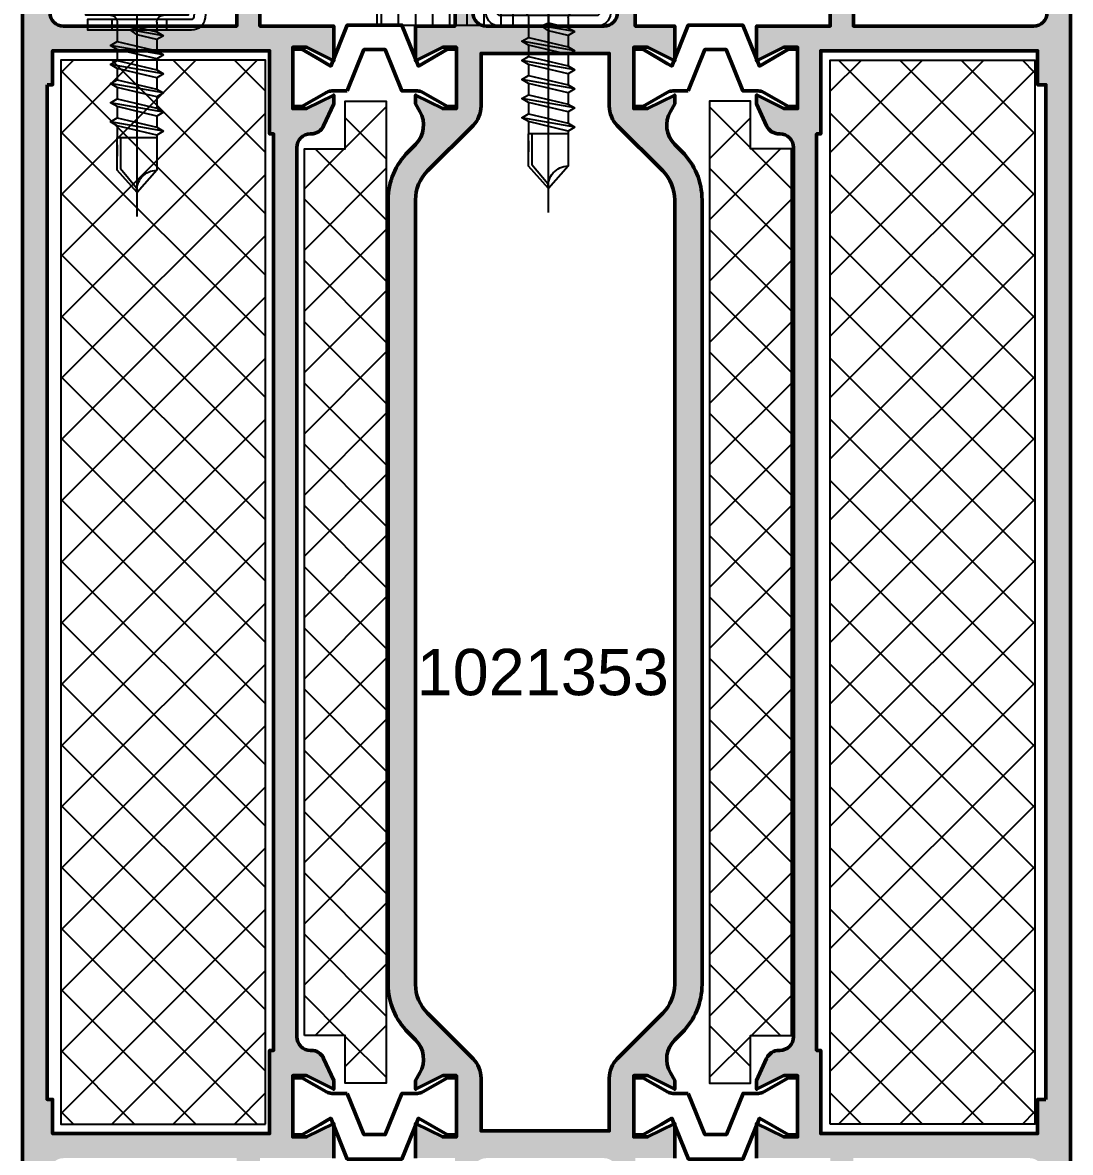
# Model space of a CAD drawing. Header units: millimetres. Extents: x -1821 to 14707, y -2864 to 1473.
# Drawn here: x 13251.1 to 13327.9, y -1190.9 to -1108.1 of the extents above; entities that cross this region are included whole.
import ezdxf
from ezdxf.enums import TextEntityAlignment as Align

# ---------------------------------------------------------------- set-up
doc = ezdxf.new("R2010")
doc.units = ezdxf.units.MM
doc.linetypes.add('CENTER', pattern=[50.800000000000004, 31.75, -6.35, 6.35, -6.35])
doc.linetypes.add('VERDECKT', pattern=[9.524999999999999, 6.35, -3.175])
for name, color, linetype, lineweight in [('AM_S', 80, 'Continuous', 50), ('AM_SP', 3, 'Continuous', 50), ('Docu-AM_8', 1, 'Continuous', 25)]:
    doc.layers.add(name, color=color, linetype=linetype, lineweight=lineweight)
for name, color, linetype in [('CENT_18', 3, 'CENTER'), ('CENTER25', 2, 'CENTER'), ('CONST35', 7, 'Continuous'), ('HIDE_18', 3, 'VERDECKT'), ('PNR', 2, 'Continuous')]:
    doc.layers.add(name, color=color, linetype=linetype)
doc.styles.add('SWISSL', font='swissl.ttf')

# ---------------------------------------------------------------- blocks, each defined once
blk = doc.blocks.new('WS4070448')
for p, q in [((6.61725692111645, -8.639359081321516), (6.61725692111645, -11.00311480052579)), ((6.61725692111645, -8.639359081321516), (9.517256921116541, -8.639359081321516)), ((9.517256921116541, -11.00311480052579), (9.517256921116541, -8.639359081321516)), ((6.61725692111645, -11.00311480052579), (8.067256921116496, -12.63935908132152)), ((8.067256921116496, -12.63935908132152), (9.517256921116541, -11.00311480052579))]:
    blk.add_line(p, q)
blk.add_lwpolyline([(11.39017358778314, 2.114399939326205, 0.3148562194916155), (4.744340254449881, 2.114399939326205, 0.244911807885714), (4.31725692111651, 1.294786315076664), (4.31725692111651, 0.3606409186785697), (11.81725692111651, 0.3606409186785697), (11.81725692111651, 1.294786315076664, 0.244911807885716), (11.39017358778314, 2.114399939326205, 0.1382912330068625)], format="xyb")
for points in [[(6.117256921116464, -1.139359081321317), (6.617256921116464, -1.428034215916085), (8.06725692111651, -1.08419660353465), (8.56725692111651, -0.707357978585577), (8.06725692111651, -0.5068463343449991), (6.617256921116464, -0.8506839467264342)], [(6.117256921116464, -2.539359081321294), (6.617256921116464, -2.828034215916063), (9.517256921116555, -2.140358991153079), (10.01725692111656, -1.851683856558196), (9.517256921116555, -1.563008721963428), (6.617256921116464, -2.250683946726411)], [(6.117256921116464, -3.939359081321271), (6.617256921116464, -4.22803421591604), (9.517256921116555, -3.540358991153056), (10.01725692111656, -3.251683856558287), (9.517256921116555, -2.963008721963405), (6.617256921116464, -3.650683946726502)], [(6.117256921116464, -5.339359081321362), (6.617256921116464, -5.628034215916131), (9.517256921116555, -4.940358991153147), (10.01725692111656, -4.651683856558265), (9.517256921116555, -4.363008721963496), (6.617256921116464, -5.05068394672648)], [(6.117256921116464, -6.739359081321339), (6.617256921116464, -7.028034215916108), (9.517256921116555, -6.340358991153124), (10.01725692111656, -6.051683856558356), (9.517256921116555, -5.763008721963473), (6.617256921116464, -6.450683946726571)], [(6.117256921116464, -8.13935908132143), (6.617256921116464, -8.428034215916199), (9.517256921116555, -7.740358991153215), (10.01725692111656, -7.451683856558333), (9.517256921116555, -7.163008721963564), (6.617256921116464, -7.850683946726548)]]:
    blk.add_lwpolyline(points, close=True)
for points in [[(6.117256921116464, -1.139359081321317), (8.56725692111651, -0.707357978585577)], [(6.617256921116464, -0.1393590813214303), (6.617256921116464, -0.8506839467264342)], [(9.517256921116555, -0.1393590813214303), (9.517256921116555, -1.563008721963428)], [(6.617256921116464, -1.428034215916085), (6.617256921116464, -1.850683946726662)], [(6.617256921116464, -1.428034215915972), (6.617256921116464, -2.250683946726411)], [(6.617256921116464, -1.428034215916085), (6.617256921116464, -2.250683946726411)], [(6.117256921116464, -2.539359081321294), (10.01725692111656, -1.851683856558196)], [(9.517256921116555, -2.140358991153079), (9.517256921116555, -2.963008721963405)], [(6.117256921116464, -3.939359081321271), (10.01725692111656, -3.251683856558287)], [(6.617256921116464, -2.828034215916063), (6.617256921116464, -3.650683946726389)], [(9.517256921116555, -3.540358991153056), (9.517256921116555, -4.363008721963496)], [(6.117256921116464, -5.339359081321362), (10.01725692111656, -4.651683856558265)], [(6.617256921116464, -4.22803421591604), (6.617256921116464, -5.05068394672648)], [(9.517256921116555, -4.940358991153147), (9.517256921116555, -5.763008721963473)], [(6.617256921116464, -5.628034215916131), (6.617256921116464, -6.450683946726457)], [(6.117256921116464, -6.739359081321339), (10.01725692111656, -6.051683856558356)], [(9.517256921116555, -6.340358991153124), (9.517256921116555, -7.163008721963564)], [(6.117256921116464, -8.13935908132143), (10.01725692111656, -7.451683856558333)], [(6.617256921116464, -7.028034215916108), (6.617256921116464, -7.850683946726548)], [(9.517256921116555, -7.740358991153215), (9.517256921116555, -8.63935908132143)], [(6.617256921116464, -8.428034215916199), (6.617256921116464, -8.63935908132143)], [(9.267256921116555, -8.63935908132143), (9.267256921116555, -10.88653788598694), (8.100687889319275, -12.28495534589953)], [(6.617256921116464, -9.828034215916176), (6.617256921116464, -10.65068394672662)], [(9.517256921116555, -9.140358991153192), (9.517256921116555, -9.963008721963632)]]:
    blk.add_lwpolyline(points)
for centre, radius, start, end in [((6.117256921116464, -0.1393590813214303), 0.5, 0, 90), ((10.01725692111656, -0.1393590813214303), 0.5, 90, 180), ((6.608770647169436, -12.47123468863523), 1.46814441479989, 353.4243546898833, 89.66881296982747)]:
    blk.add_arc(centre, radius, start, end)
at = {"layer": 'CENT_18'}
blk.add_line((8.051324099384601, -14.39948361255352), (8.067256921116496, 4.660640918678553), dxfattribs=at)
at = {"layer": 'HIDE_18'}
for p, q in [((7.095590298616457, 1.693974918678634), (7.095590298616457, 3.078670647065735)), ((7.507789093673637, 1.693974918678634), (7.507789093673637, 2.967171702408848)), ((8.626724748559354, 1.693974918678634), (8.626724748559354, 2.967171702408848)), ((9.03892354361642, 1.693974918678634), (9.03892354361642, 3.078670647065735))]:
    blk.add_line(p, q, dxfattribs=at)
for points in [[(6.417257671116445, 2.920991849600028), (6.417257671116445, 1.693974918678606)], [(9.71725617111646, 2.920991849600028), (9.71725617111646, 1.693974918678606)], [(6.417257671116445, 1.693974918678606), (8.06725692111651, 1.251858952129083)], [(9.71725617111646, 1.693974918678606), (8.06725692111651, 1.251858952129083)]]:
    blk.add_lwpolyline(points, dxfattribs=at)
for centre, radius, start, end in [((6.477833716567616, 4.198323827732139), 1.278767547148902, 267.2848457777188, 298.8872446147255), ((8.06725692111651, 5.853135295953763), 2.939692180009696, 250.6988425741186, 289.3011574258814), ((9.656680125665403, 4.198323827732139), 1.278767547148902, 241.1127553852741, 272.7151542222811), ((6.756423984866402, 2.851153472017387), 1.205859026872558, 253.6642630842155, 286.3357369157983), ((8.067256921116623, 11.77548796901581), 10.12822992478941, 264.4947782301543, 275.5052217698424), ((9.378089857366618, 2.851153472017955), 1.205859026873062, 253.6642630842089, 286.3357369157813)]:
    blk.add_arc(centre, radius, start, end, dxfattribs=at)
blk = doc.blocks.new('WI4080202')
blk.add_lwpolyline([(-29.48325693051129, 2.300000000000118, -0.3888787318529908), (-28.48706223241948, 1.387155742747773), (-28.21544610951105, -1.717430748369289, 0.3888787318529907), (-28.0162071698926, -1.899999599819928), (-20.88378352581526, -1.899999599819758, 0.3888787318529907), (-20.68454458619681, -1.717430748369459), (-20.41292846328815, 1.387155742747776, -0.3888787318529907), (-19.41673376519657, 2.300000000000122), (-0.1999999999998181, 2.300000000000127, -0.414213562373095), (0.8000000000001819, 1.300000000000127), (0.8000000000001819, -5.684341886080801e-14, -0.414213562373095), (-0.1999999999998181, -1.000000000000057), (-1.699999999999818, -1.000000000000057), (-1.699999999999818, -0.1999999999998749), (-0.1999999999998181, -0.1999999999998749, 0.4142135623731117), (0, 0), (0, 1.300000000000127, 0.4142135623731117), (-0.1999999999998181, 1.500000000000002), (-19.41673376519657, 1.500000000000167, 0.3888787318529743), (-19.61597270481502, 1.317431148549641), (-19.88758882772345, -1.787155342567594, -0.3888787318529907), (-20.88378352581526, -2.69999959981994), (-28.0162071698926, -2.69999959981994, -0.3888787318529907), (-29.01240186798418, -1.787155342567594), (-29.28401799089283, 1.317431148549467, 0.3888787318529908), (-29.48325693051129, 1.500000000000107), (-49.11672446090415, 1.499999999999931, 0.3888787318530236), (-49.31596340052238, 1.317431148549632), (-49.61382596208682, -2.087153509164708, -0.3888787318530562), (-50.61002066017841, -2.999997766417053), (-58.2000000000005, -2.999997766417057), (-58.2000000000005, -2.199997766416875), (-50.61002066017841, -2.199997766416871, 0.3888787318530562), (-50.41078172055995, -2.017428914966573), (-50.11291915899574, 1.387155742747767, -0.3888787318529907), (-49.11672446090415, 2.300000000000169), (-29.48325693051129, 2.300000000000118)], format="xyb", close=True)
for points in [[(-56.44784405713563, -2.199997766416875), (-56.44784405713563, -2.999997766417057)], [(-52.44784405713563, -2.199997766416871), (-52.44784405713563, -2.999997766417053)]]:
    blk.add_lwpolyline(points)
at = {"layer": 'CENTER25'}
for p, q in [((-24.44999534785393, 1.089744308805443), (-24.44999534785393, -5.582265911177451)), ((-54.60000000000059, -6.031587835803879), (-54.60000000000059, 0.7551045396416907))]:
    blk.add_line(p, q, dxfattribs=at)
blk = doc.blocks.new('WI4090042')
for p, q in [((-15.80000000005123, 38.08153672636368), (-14.88153672641492, 39)), ((-15.80000000005123, 33.59140866582911), (-10.39140866588034, 39)), ((-15.80000000005123, 29.10128060529453), (-5.901280605345761, 39)), ((-15.80000000005123, 24.61115254475995), (-1.411152544811184, 39)), ((-0.8000000000512433, 27.7407683632587), (-12.05923163679253, 38.99999999999999)), ((-0.8000000000512468, 32.23089642379328), (-7.569103576257957, 38.99999999999999)), ((-0.800000000051245, 36.72102448432786), (-3.078975515723382, 39)), ((-0.8000000000512397, 23.25064030272412), (-15.80000000005123, 38.25064030272412)), ((-15.80000000005123, 20.12102448422538), (-0.8000000000512237, 35.12102448422539)), ((-0.800000000051238, 18.76051224218954), (-15.80000000005124, 33.76051224218955)), ((-15.80000000005123, 15.63089642369081), (-0.8000000000512202, 30.63089642369081)), ((-0.8000000000512362, 14.27038418165496), (-15.80000000005123, 29.27038418165496)), ((-15.80000000005123, 11.14076836315623), (-0.8000000000512237, 26.14076836315623)), ((-0.8000000000512344, 9.780256121120388), (-15.80000000005123, 24.78025612112039)), ((-15.80000000005123, 6.650640302621651), (-0.8000000000512237, 21.65064030262166)), ((-0.8000000000512326, 5.290128060585809), (-15.80000000005123, 20.29012806058581)), ((-15.80000000005123, 2.160512242087076), (-0.8000000000512255, 17.16051224208708)), ((-0.8000000000512307, 0.8000000000512308), (-15.80000000005124, 15.80000000005124)), ((-15.80000000005123, -2.329615818447502), (-0.8000000000512273, 12.6703841815525)), ((-0.8000000000512326, -3.690128060483344), (-15.80000000005123, 11.30987193951666)), ((-15.80000000005123, -6.819743878982079), (-0.8000000000512304, 8.180256121017923)), ((-0.8000000000512331, -8.18025612101792), (-15.80000000005124, 6.819743878982085)), ((-15.80000000005124, -11.30987193951666), (-0.8000000000512326, 3.690128060483343)), ((-0.8000000000512326, -12.6703841815525), (-15.80000000005124, 2.329615818447509)), ((-15.80000000005124, -15.80000000005124), (-0.8000000000512344, -0.8000000000512344)), ((-0.8000000000512326, -17.16051224208707), (-15.80000000005123, -2.160512242087069)), ((-15.80000000005124, -20.29012806058581), (-0.8000000000512331, -5.290128060585809)), ((-0.8000000000512326, -21.65064030262165), (-15.80000000005123, -6.650640302621647)), ((-15.80000000005125, -24.7802561211204), (-0.8000000000512335, -9.780256121120384)), ((-0.8000000000512344, -26.14076836315623), (-15.80000000005123, -11.14076836315622)), ((-15.80000000005125, -29.27038418165498), (-0.8000000000512335, -14.27038418165496)), ((-0.8000000000512344, -30.6308964236908), (-15.80000000005123, -15.6308964236908)), ((-15.80000000005125, -33.76051224218955), (-0.8000000000512344, -18.76051224218954)), ((-0.8000000000512308, -35.12102448422539), (-15.80000000005123, -20.12102448422538)), ((-15.80000000005125, -38.25064030272413), (-0.8000000000512362, -23.25064030272411)), ((-1.411152544811191, -39), (-15.80000000005123, -24.61115254475996)), ((-12.05923163679255, -39), (-0.8000000000512362, -27.74076836325869)), ((-5.901280605345768, -39), (-15.80000000005122, -29.10128060529454)), ((-7.569103576257971, -39), (-0.8000000000512362, -32.23089642379327)), ((-10.39140866588035, -39), (-15.80000000005122, -33.59140866582912)), ((-3.078975515723389, -39), (-0.8000000000512344, -36.72102448432784)), ((-14.88153672641492, -38.99999999999999), (-15.80000000005122, -38.08153672636369))]:
    blk.add_line(p, q)
blk.add_lwpolyline([(-0.8000000000512344, -39), (-0.8000000000512344, 39), (-15.80000000005123, 39), (-15.80000000005123, -39)], close=True)
blk = doc.blocks.new('WI4090068')
for p, q in [((-3.349956010847762, 32.57106847342884), (-0.3499560108477766, 35.57106847342883)), ((-0.3499560108477535, 31.78085243458979), (-3.349956010847771, 34.78085243458981)), ((-6.349956010847766, 29.57106847342884), (-3.421475400144496, 32.49954908413211)), ((-0.3499560108477606, 27.29072437405522), (-5.558780720924648, 32.49954908413211)), ((-6.349956010847768, 25.08094041289426), (-0.3499560108477766, 31.08094041289426)), ((-0.3499560108477588, 22.80059631352064), (-6.349956010847771, 28.80059631352066)), ((-6.349956010847768, 20.59081235235969), (-0.3499560108477748, 26.59081235235968)), ((-0.3499560108477588, 18.31046825298607), (-6.349956010847771, 24.31046825298608)), ((-6.349956010847769, 16.10068429182511), (-0.3499560108477731, 22.10068429182511)), ((-0.3499560108477597, 13.82034019245149), (-6.349956010847773, 19.8203401924515)), ((-6.349956010847767, 11.61055623129054), (-0.3499560108477748, 17.61055623129053)), ((-0.3499560108477624, 9.330212131916916), (-6.349956010847771, 15.33021213191693)), ((-6.349956010847768, 7.120428170755961), (-0.3499560108477731, 13.12042817075595)), ((-0.3499560108477637, 4.840084071382341), (-6.34995601084777, 10.84008407138235)), ((-6.349956010847766, 2.630300110221387), (-0.3499560108477722, 8.63030011022138)), ((-0.3499560108477623, 0.3499560108477624), (-6.34995601084777, 6.34995601084777)), ((-6.349956010847768, -1.859827950313191), (-0.3499560108477744, 4.140172049686802)), ((-0.3499560108477642, -4.140172049686813), (-6.349956010847768, 1.859827950313192)), ((-6.349956010847768, -6.349956010847767), (-0.3499560108477731, -0.3499560108477731)), ((-0.349956010847766, -8.630300110221388), (-6.349956010847766, -2.630300110221387)), ((-6.349956010847768, -10.84008407138234), (-0.3499560108477717, -4.840084071382348)), ((-0.349956010847766, -13.12042817075596), (-6.349956010847768, -7.120428170755961)), ((-6.349956010847772, -15.33021213191692), (-0.3499560108477704, -9.330212131916923)), ((-0.349956010847766, -17.61055623129054), (-6.349956010847766, -11.61055623129054)), ((-6.349956010847775, -19.8203401924515), (-0.3499560108477704, -13.8203401924515)), ((-0.3499560108477677, -22.10068429182512), (-6.349956010847764, -16.10068429182512)), ((-6.349956010847775, -24.31046825298608), (-0.3499560108477713, -18.31046825298608)), ((-0.3499560108477677, -26.59081235235969), (-6.349956010847762, -20.59081235235969)), ((-6.349956010847773, -28.80059631352065), (-0.3499560108477695, -22.80059631352065)), ((-0.3499560108477677, -31.08094041289427), (-6.349956010847761, -25.08094041289428)), ((-5.559682552660441, -32.50045091586789), (-0.3499560108477748, -27.29072437405523)), ((-3.42057356840872, -32.50045091586789), (-6.349956010847762, -29.57106847342885)), ((-3.349956010847768, -34.7808524345898), (-0.3499560108477713, -31.7808524345898)), ((-0.349956010847766, -35.57106847342885), (-3.349956010847761, -32.57106847342885))]:
    blk.add_line(p, q)
blk.add_lwpolyline([(-6.34995601084777, -32.50045091586789), (-6.34995601084777, 32.49954908413211), (-3.349956010847762, 32.49954908413211), (-3.34995601084777, 35.9995490841321), (-0.3499560108477695, 35.99954908413211), (-0.3499560108477695, -36.00045091586789), (-3.34995601084777, -36.00045091586789), (-3.349956010847762, -32.50045091586789)], close=True)
blk = doc.blocks.new('WI4030187')
h = blk.add_hatch()
h.set_pattern_fill('LINE', color=256, scale=0.395, angle=90, style=0)
h.set_pattern_definition([(90, (0, 0), (-1.254125, 7.679047217437444e-17), [])])
h.paths.add_polyline_path([(10, 1.300000000000001), (0, 1.300000000000001), (0, 0), (10, 4.440892098500626e-16)])
blk.add_lwpolyline([(0, 1.3), (0, 0), (10, 4.440892098500626e-16), (10, 1.300000000000001)], close=True)
blk = doc.blocks.new('B-1021353_docu_wos')
at = {"layer": 'Docu-AM_8'}
h = blk.add_hatch(color=256, dxfattribs=at)
edge = h.paths.add_edge_path()
edge.add_line((0, 0), (4.800000000205046, 5.127842566120559e-10))
edge.add_line((4.800000000205046, 5.127842566120559e-10), (4.799999999897409, 2.500000000512784))
edge.add_line((4.799999999897409, 2.500000000512784), (3.799999999989723, 2.500000000297433))
edge.add_line((3.799999999989723, 2.500000000297433), (3.800000000071748, 1.500000000379458))
edge.add_line((3.800000000071748, 1.500000000379458), (2.300000000051228, 1.500000000358938))
edge.add_arc((2.30000000005125, 2.300000000358944), 0.8000000000000058, 179.9999999999996, 269.99999999999835, ccw=False)
edge.add_line((1.500000000051245, 2.300000000358949), (1.500000000051273, 6.700000000358956))
edge.add_arc((2.300000000051245, 6.700000000358967), 0.7999999999999714, 90.0000000000012, 180.0000000000008, ccw=False)
edge.add_line((2.300000000051228, 7.500000000358939), (3.800000000030736, 7.500000000379458))
edge.add_line((3.800000000030736, 7.500000000379458), (3.800000000030736, 6.500000000215351))
edge.add_line((3.800000000030736, 6.500000000215351), (4.800000000410166, 6.500000000307637))
edge.add_line((4.800000000410166, 6.500000000307637), (4.800000000051227, 10.00000000035894))
edge.add_line((4.800000000051227, 10.00000000035894), (3.800000000051256, 10.00000000035894))
edge.add_line((3.800000000051256, 10.00000000035894), (3.800000000071805, 9.000000000379458))
edge.add_line((3.800000000071805, 9.000000000379458), (2.000000000071765, 9.000000000338417))
edge.add_line((2.000000000071765, 9.000000000338417), (2.000000000051281, 28.50000000035895))
edge.add_arc((3.0000000000513, 28.50000000035897), 1.000000000000019, 90.00000000000108, 180.0000000000008, ccw=False)
edge.add_line((3.000000000051281, 29.50000000035898), (15.70000000003075, 29.50000000037945))
edge.add_line((15.70000000003075, 29.50000000037945), (15.70000000007176, 26.50000000037944))
edge.add_line((15.70000000007176, 26.50000000037944), (13.99999999998972, 26.50000000029742))
edge.add_line((13.99999999998972, 26.50000000029742), (14.00000000005125, 26.00000000035895))
edge.add_arc((14.99999999964105, 25.99999999994874), 0.999999999589793, 179.9999999764969, 270.0000000235032)
edge.add_line((15.00000000005125, 25.00000000035895), (18.30000000005124, 25.00000000035895))
edge.add_arc((18.30000000005123, 26.00000000035896), 1.000000000000002, 270.0000000000002, 360)
edge.add_line((19.30000000005124, 26.00000000035896), (19.2999999999897, 26.50000000042048))
edge.add_line((19.2999999999897, 26.50000000042048), (17.3999999999897, 26.50000000025641))
edge.add_line((17.3999999999897, 26.50000000025641), (17.39999999999996, 29.50000000030768))
edge.add_line((17.39999999999996, 29.50000000030768), (22.80000000005124, 29.50000000035892))
edge.add_line((22.80000000005124, 29.50000000035892), (22.80000000005121, 32.04999900035894))
edge.add_line((22.80000000005121, 32.04999900035894), (20.80000000005121, 31.04999900035894))
edge.add_line((20.80000000005121, 31.04999900035894), (19.80000000005121, 31.04999900035897))
edge.add_line((19.80000000005121, 31.04999900035897), (19.80000000005121, 35.54999900035897))
edge.add_line((19.80000000005121, 35.54999900035897), (20.80000000005121, 35.54999900035894))
edge.add_line((20.80000000005121, 35.54999900035894), (22.80000000005121, 34.54999900035894))
edge.add_line((22.80000000005121, 34.54999900035894), (22.80000000005123, 35.19999900035892))
edge.add_line((22.80000000005123, 35.19999900035892), (22.06645320864787, 36.81380192012519))
edge.add_arc((21.15608673324478, 36.39999897129308), 0.9999999999999942, 24.44395506557961, 90.0000000000004)
edge.add_line((21.15608673324477, 37.39999897129307), (21.10000000005125, 37.39999897129307))
edge.add_arc((21.09999999964106, 38.39999897088288), 0.9999999995898072, 179.9999999764963, 270.0000000235023, ccw=False)
edge.add_line((20.10000000005125, 38.3999989712931), (20.10000000005126, 103.6000010294248))
edge.add_arc((21.10000000005125, 103.6000010294248), 0.9999999999999893, 89.9999999999992, 179.9999999999992, ccw=False)
edge.add_line((21.10000000005127, 104.6000010294248), (21.15608673324479, 104.6000010294248))
edge.add_arc((21.1560867332448, 105.6000010294248), 0.9999999999999946, 269.9999999999996, 335.55604493442)
edge.add_line((22.06645320864789, 105.1861980805927), (22.80000000005126, 106.8000010003589))
edge.add_line((22.80000000005126, 106.8000010003589), (22.80000000005126, 107.4500010003589))
edge.add_line((22.80000000005126, 107.4500010003589), (20.80000000005126, 106.4500010003589))
edge.add_line((20.80000000005126, 106.4500010003589), (19.80000000005125, 106.450001000359))
edge.add_line((19.80000000005125, 106.450001000359), (19.80000000005126, 110.950001000359))
edge.add_line((19.80000000005126, 110.950001000359), (20.80000000005126, 110.9500010003589))
edge.add_line((20.80000000005126, 110.9500010003589), (22.80000000005126, 109.9500010003589))
edge.add_line((22.80000000005126, 109.9500010003589), (22.80000000005125, 112.5000000003589))
edge.add_line((22.80000000005125, 112.5000000003589), (17.39999999989743, 112.5000000001026))
edge.add_line((17.39999999989743, 112.5000000001026), (17.40000000003076, 115.5000000003385))
edge.add_line((17.40000000003076, 115.5000000003385), (19.30000000011279, 115.5000000004205))
edge.add_line((19.30000000011279, 115.5000000004205), (19.30000000005126, 116.000000000359))
edge.add_arc((18.30000000005126, 116.000000000359), 1, 0, 90)
edge.add_line((18.30000000005126, 117.000000000359), (15.00000000005127, 117.000000000359))
edge.add_arc((15.00000000005127, 116.000000000359), 1, 90, 180)
edge.add_line((14.00000000005127, 116.000000000359), (14.00000000003078, 115.5000000002154))
edge.add_line((14.00000000003078, 115.5000000002154), (15.70000000003077, 115.5000000003794))
edge.add_line((15.70000000003077, 115.5000000003794), (15.70000000007178, 112.5000000003795))
edge.add_line((15.70000000007178, 112.5000000003795), (3.000000000051271, 112.500000000359))
edge.add_arc((3.000000000051279, 113.500000000359), 1.000000000000007, 180, 269.9999999999996, ccw=False)
edge.add_line((2.000000000051271, 113.500000000359), (2.00000000003078, 133.0000000003385))
edge.add_line((2.00000000003078, 133.0000000003385), (3.800000000030763, 133.0000000003795))
edge.add_line((3.800000000030763, 133.0000000003795), (3.800000000051283, 132.000000000359))
edge.add_line((3.800000000051283, 132.000000000359), (4.800000000051283, 132.000000000359))
edge.add_line((4.800000000051283, 132.000000000359), (4.799999999897472, 135.5000000005128))
edge.add_line((4.799999999897472, 135.5000000005128), (3.799999999989758, 135.5000000002974))
edge.add_line((3.799999999989758, 135.5000000002974), (3.800000000153837, 134.5000000002974))
edge.add_line((3.800000000153837, 134.5000000002974), (2.300000000051291, 134.500000000359))
edge.add_arc((2.299999999723097, 135.3000000000308), 0.7999999996718173, 179.9999999764995, 270.00000002350515, ccw=False)
edge.add_line((1.500000000051279, 135.3000000003589), (1.50000000005128, 139.700000000359))
edge.add_arc((2.300000000051292, 139.700000000359), 0.8000000000000125, 90.00000000000011, 180, ccw=False)
edge.add_line((2.300000000051291, 140.500000000359), (3.800000000030771, 140.5000000003795))
edge.add_line((3.800000000030771, 140.5000000003795), (3.800000000030771, 139.5000000002154))
edge.add_line((3.800000000030771, 139.5000000002154), (4.800000000410201, 139.5000000003077))
edge.add_line((4.800000000410201, 139.5000000003077), (4.799999999897445, 142.0000000005128))
edge.add_line((4.799999999897445, 142.0000000005128), (-1.025384221975401e-10, 142.0000000002051))
edge.add_line((-1.025387420371809e-10, 142.0000000002051), (0, 0))
h.paths.add_polyline_path([(1.800000000051254, 108.200000000359), (2.200000000051288, 108.200000000359), (2.200000000051288, 110.7000000003589), (18.10000000005127, 110.700000000359), (18.10000000005127, 104.6000010294248), (18.40000000005125, 104.6000010294248), (18.40000000005123, 37.39999897129313), (18.10000000005125, 37.39999897129313), (18.10000000005125, 31.30000000035888), (2.20000000005127, 31.30000000035891), (2.20000000005127, 33.80000000035891), (1.800000000051265, 33.80000000035891)], flags=16)
h = blk.add_hatch(color=256, dxfattribs=at)
edge = h.paths.add_edge_path()
edge.add_line((76.8000000000512, 0.0008879930870300295), (72.00000000005126, 0.0008879930870298651))
edge.add_line((72.00000000005126, 0.0008879930870298651), (72.00000000005124, 2.50088799308703))
edge.add_line((72.00000000005124, 2.50088799308703), (73.00000000005124, 2.50088799308703))
edge.add_line((73.00000000005124, 2.50088799308703), (73.00000000005124, 1.50088799308703))
edge.add_line((73.00000000005124, 1.50088799308703), (74.50000000005124, 1.50088799308703))
edge.add_arc((74.50000000005122, 2.300887993087007), 0.7999999999999761, 270.000000000002, 360.0000000000015)
edge.add_line((75.3000000000512, 2.300887993087027), (75.3000000000512, 6.700887993087033))
edge.add_arc((74.50000000005123, 6.700887993087061), 0.7999999999999687, 359.999999999998, 449.999999999998)
edge.add_line((74.50000000005126, 7.50088799308703), (73.00000000005119, 7.500887993087031))
edge.add_line((73.00000000005119, 7.500887993087031), (73.00000000005126, 6.500887993087031))
edge.add_line((73.00000000005126, 6.500887993087031), (72.00000000005126, 6.500887993087031))
edge.add_line((72.00000000005126, 6.500887993087031), (72.00000000005124, 10.00088799308703))
edge.add_line((72.00000000005124, 10.00088799308703), (73.00000000005124, 10.00088799308703))
edge.add_line((73.00000000005124, 10.00088799308703), (73.00000000005119, 9.00088799308703))
edge.add_line((73.00000000005119, 9.00088799308703), (74.80000000005121, 9.00088799308703))
edge.add_line((74.80000000005121, 9.00088799308703), (74.8000000000512, 28.50088799308703))
edge.add_arc((73.8000000000512, 28.50088799308703), 1, 0, 90)
edge.add_line((73.8000000000512, 29.50088799308703), (60.90000000005123, 29.50088799308703))
edge.add_line((60.90000000005123, 29.50088799308703), (60.90000000005123, 26.50088799308703))
edge.add_line((60.90000000005123, 26.50088799308703), (62.80000000005124, 26.50088799308703))
edge.add_line((62.80000000005124, 26.50088799308703), (62.80000000005123, 26.00088799308703))
edge.add_arc((61.80000000005122, 26.00088799308704), 1.000000000000007, 270, 359.9999999999998, ccw=False)
edge.add_line((61.80000000005122, 25.00088799308703), (58.30000000005124, 25.00088799308703))
edge.add_arc((58.30000000005124, 26.00088799308703), 1, 180, 270, ccw=False)
edge.add_line((57.30000000005124, 26.00088799308703), (57.30000000005124, 26.50088799308703))
edge.add_line((57.30000000005124, 26.50088799308703), (59.20000000005123, 26.50088799308703))
edge.add_line((59.20000000005123, 26.50088799308703), (59.20000000005125, 29.50088799308698))
edge.add_line((59.20000000005125, 29.50088799308698), (53.80000000005124, 29.50088799308703))
edge.add_line((53.80000000005124, 29.50088799308703), (53.80000000005125, 32.05088699308705))
edge.add_line((53.80000000005125, 32.05088699308705), (55.80000000005125, 31.05088699308705))
edge.add_line((55.80000000005125, 31.05088699308705), (56.80000000005125, 31.05088699308705))
edge.add_line((56.80000000005125, 31.05088699308705), (56.80000000005126, 35.55088699308705))
edge.add_line((56.80000000005126, 35.55088699308705), (55.80000000005126, 35.55088699308705))
edge.add_line((55.80000000005126, 35.55088699308705), (53.80000000005125, 34.55088699308705))
edge.add_line((53.80000000005125, 34.55088699308705), (53.80000000005124, 35.20088699308702))
edge.add_line((53.80000000005124, 35.20088699308702), (54.53354684317384, 36.81469078150356))
edge.add_arc((55.44391339149307, 36.40088799308698), 1.000000000000005, 89.9999999999992, 155.5560550305, ccw=False)
edge.add_line((55.44391339149308, 37.40088799308698), (55.50000000005124, 37.40088799308701))
edge.add_arc((55.50000000005124, 38.40088799308701), 1, 270, 360)
edge.add_line((56.50000000005124, 38.40088799308701), (56.50000000005124, 103.6008879930871))
edge.add_arc((55.50000000005124, 103.6008879930871), 1, 0, 90)
edge.add_line((55.50000000005124, 104.6008879930871), (55.44391339149308, 104.6008879930871))
edge.add_arc((55.4439133914931, 105.6008879930871), 1.000000000000015, 204.4439449694984, 269.9999999999992, ccw=False)
edge.add_line((54.53354684317384, 105.1870852046705), (53.80000000005125, 106.800888993087))
edge.add_line((53.80000000005125, 106.800888993087), (53.80000000005126, 107.450888993087))
edge.add_line((53.80000000005126, 107.450888993087), (55.80000000005126, 106.450888993087))
edge.add_line((55.80000000005126, 106.450888993087), (56.80000000005126, 106.450888993087))
edge.add_line((56.80000000005126, 106.450888993087), (56.80000000005126, 110.950888993087))
edge.add_line((56.80000000005126, 110.950888993087), (55.80000000005126, 110.950888993087))
edge.add_line((55.80000000005126, 110.950888993087), (53.80000000005126, 109.950888993087))
edge.add_line((53.80000000005126, 109.950888993087), (53.80000000005125, 112.500887993087))
edge.add_line((53.80000000005125, 112.500887993087), (59.20000000005125, 112.5008879930871))
edge.add_line((59.20000000005125, 112.5008879930871), (59.20000000005126, 115.500887993087))
edge.add_line((59.20000000005126, 115.500887993087), (57.30000000005123, 115.500887993087))
edge.add_line((57.30000000005123, 115.500887993087), (57.30000000005124, 116.000887993087))
edge.add_arc((58.30000000005124, 116.000887993087), 1, 90, 180, ccw=False)
edge.add_line((58.30000000005124, 117.000887993087), (61.80000000005127, 117.000887993087))
edge.add_arc((61.80000000005126, 116.000887993087), 1.000000000000007, 0, 89.9999999999996, ccw=False)
edge.add_line((62.80000000005127, 116.000887993087), (62.80000000005128, 115.500887993087))
edge.add_line((62.80000000005128, 115.500887993087), (60.90000000005125, 115.500887993087))
edge.add_line((60.90000000005125, 115.500887993087), (60.90000000005125, 112.500887993087))
edge.add_line((60.90000000005125, 112.500887993087), (74.10000000005127, 112.500887993087))
edge.add_arc((74.10000000005127, 113.500887993087), 1.000000000000007, 270, 359.9999999999992)
edge.add_line((75.10000000005128, 113.500887993087), (75.10000000005128, 115.500887993087))
edge.add_line((75.10000000005128, 115.500887993087), (73.30000000005126, 115.500887993087))
edge.add_line((73.30000000005126, 115.500887993087), (73.08786796569528, 116.013020027443))
edge.add_line((73.08786796569528, 116.013020027443), (73.48994949371244, 116.4151015554601))
edge.add_arc((74.90416305608554, 115.000887993087), 2.00000000000001, 89.9999999999996, 134.9999999999997, ccw=False)
edge.add_line((74.90416305608555, 117.000887993087), (76.80000000005126, 117.000887993087))
edge.add_line((76.80000000005126, 117.000887993087), (76.8000000000512, 0.0008879930870335784))
h.paths.add_polyline_path([(75.00000000005126, 33.80088799308704), (74.40000000005122, 33.80088799308704), (74.40000000005124, 31.30088799308699), (58.50000000005124, 31.30088799308699), (58.50000000005124, 37.40088799308701), (58.20000000005125, 37.40088799308701), (58.20000000005125, 104.6008879930871), (58.50000000005125, 104.6008879930871), (58.50000000005125, 110.7008879930871), (74.40000000005124, 110.7008879930871), (74.40000000005122, 108.200887993087), (75.00000000005124, 108.200887993087)], flags=16)
h = blk.add_hatch(color=256, dxfattribs=at)
edge = h.paths.add_edge_path()
edge.add_arc((44.79991202174624, 42.24309771991288), 4.999999999999979, 314.9999999999988, 359.99999999999903, ccw=False)
edge.add_line((48.33544592767889, 38.70756381398009), (47.79740420180833, 38.16952208810956))
edge.add_arc((49.21161776418141, 36.75530852573642), 2.000000000000024, 134.9999999999989, 209.9999820225565)
edge.add_line((47.47956664284702, 35.75530906919438), (47.79991178663215, 35.20045460214727))
edge.add_line((47.79991178663215, 35.20045460214727), (47.80000000005343, 34.55045782061795))
edge.add_line((47.80000000005343, 34.55045782061795), (45.8000000000536, 35.55045782061829))
edge.add_line((45.8000000000536, 35.55045782061829), (44.8000000000536, 35.55045782061846))
edge.add_line((44.8000000000536, 35.55045782061846), (44.80000000005286, 31.05045782061843))
edge.add_line((44.80000000005286, 31.05045782061843), (45.80000000005286, 31.05045782061829))
edge.add_line((45.80000000005286, 31.05045782061829), (47.80000000005302, 32.05045782061795))
edge.add_line((47.80000000005302, 32.05045782061795), (47.8000000000526, 29.50045882061796))
edge.add_line((47.8000000000526, 29.50045882061796), (44.89991202174595, 29.5004569388248))
edge.add_line((44.89991202174595, 29.5004569388248), (44.899912021746, 26.20045804603804))
edge.add_line((44.899912021746, 26.20045804603804), (45.78554162309462, 26.20045804603815))
edge.add_line((45.78554162309462, 26.20045804603815), (45.42157138882826, 25.20045804603792))
edge.add_line((45.42157138882826, 25.20045804603792), (43.59991213930318, 25.20045804603809))
edge.add_line((43.59991213930318, 25.20045804603809), (43.59991213930313, 28.50045715130836))
edge.add_arc((42.59991213930296, 28.5004571513082), 1.000000000000171, 9.363552982226997e-12, 89.99999326448531)
edge.add_line((42.59991225685987, 29.50045715130837), (33.99991202174648, 29.50045715130837))
edge.add_arc((33.99991213930345, 28.50045715130814), 1.000000000000232, 90.00000673551793, 179.999999999987)
edge.add_line((32.99991213930321, 28.50045715130837), (32.99991213930316, 25.20045804603809))
edge.add_line((32.99991213930316, 25.20045804603809), (31.17825288977815, 25.20045804603801))
edge.add_line((31.17825288977815, 25.20045804603801), (30.81428265551184, 26.20045804603809))
edge.add_line((30.81428265551184, 26.20045804603809), (31.69991225686034, 26.20045804603804))
edge.add_line((31.69991225686034, 26.20045804603804), (31.6999122568603, 29.50045693882463))
edge.add_line((31.6999122568603, 29.50045693882463), (28.80000000005135, 29.50045882061842))
edge.add_line((28.80000000005135, 29.50045882061842), (28.80000000005181, 32.05045782061843))
edge.add_line((28.80000000005181, 32.05045782061843), (30.80000000005164, 31.05045782061809))
edge.add_line((30.80000000005164, 31.05045782061809), (31.80000000005164, 31.05045782061792))
edge.add_line((31.80000000005164, 31.05045782061792), (31.8000000000524, 35.55045782061792))
edge.add_line((31.8000000000524, 35.55045782061792), (30.8000000000524, 35.55045782061809))
edge.add_line((30.8000000000524, 35.55045782061809), (28.80000000005223, 34.55045782061843))
edge.add_line((28.80000000005223, 34.55045782061843), (28.80000000005139, 35.20045782061796))
edge.add_line((28.80000000005139, 35.20045782061796), (29.12025740064515, 35.75530906919475))
edge.add_arc((27.38820627931082, 36.75530852573686), 2.000000000000011, 330.000017977441, 404.9999999999987)
edge.add_line((28.80241984168395, 38.16952208810993), (28.26437811581341, 38.70756381398049))
edge.add_arc((31.79991202174621, 42.24309771991314), 4.999999999999989, 179.9999999999988, 224.9999999999989, ccw=False)
edge.add_line((26.79991202174622, 42.24309771991325), (26.80000000005184, 99.75780411254043))
edge.add_arc((31.80000000005183, 99.75780411254044), 4.999999999999989, 135, 180.0000000000001, ccw=False)
edge.add_line((28.2644660941191, 103.2933380184732), (28.80250781998964, 103.8313797443437))
edge.add_arc((27.38829425761656, 105.2455933067168), 1.999999999999983, 314.9999999999997, 389.9999820225574)
edge.add_line((29.1203453789509, 106.2455927632589), (28.80000023516576, 106.800447230306))
edge.add_line((28.80000023516576, 106.800447230306), (28.8000000000505, 107.450444996723))
edge.add_line((28.8000000000505, 107.450444996723), (30.80000000005033, 106.4504449967227))
edge.add_line((30.80000000005033, 106.4504449967227), (31.80000000005033, 106.4504449967225))
edge.add_line((31.80000000005033, 106.4504449967225), (31.8000000000511, 110.9504449967225))
edge.add_line((31.8000000000511, 110.9504449967225), (30.8000000000511, 110.9504449967227))
edge.add_line((30.8000000000511, 110.9504449967227), (28.80000000005093, 109.950444996723))
edge.add_line((28.80000000005093, 109.950444996723), (28.80000000005136, 112.500443996723))
edge.add_line((28.80000000005136, 112.500443996723), (31.70000023516579, 112.500445878516))
edge.add_line((31.70000023516579, 112.500445878516), (31.70000023516577, 115.8004447713027))
edge.add_line((31.70000023516577, 115.8004447713027), (30.81437063381738, 115.8004447713028))
edge.add_line((30.81437063381738, 115.8004447713028), (31.17834086808354, 116.8004447713028))
edge.add_line((31.17834086808354, 116.8004447713028), (33.00000011760856, 116.8004447713027))
edge.add_line((33.00000011760856, 116.8004447713027), (33.00000011760865, 113.5004456660326))
edge.add_arc((34.00000011760879, 113.5004456660325), 1.000000000000142, 179.9999999999951, 269.9999932644869)
edge.add_line((34.00000000005191, 112.5004456660324), (42.6000002351653, 112.5004456660324))
edge.add_arc((42.60000011760834, 113.5004456660326), 1.000000000000238, 270.0000067355176, 359.999999999987)
edge.add_line((43.60000011760857, 113.5004456660324), (43.60000011760869, 116.8004447713026))
edge.add_line((43.60000011760869, 116.8004447713026), (45.42165936713363, 116.8004447713028))
edge.add_line((45.42165936713363, 116.8004447713028), (45.78562960140017, 115.8004447713027))
edge.add_line((45.78562960140017, 115.8004447713027), (44.90000000005143, 115.8004447713028))
edge.add_line((44.90000000005143, 115.8004447713028), (44.90000000005129, 112.5004458785159))
edge.add_line((44.90000000005129, 112.5004458785159), (47.80000000005261, 112.5004439967224))
edge.add_line((47.80000000005261, 112.5004439967224), (47.80000000005215, 109.9504449967224))
edge.add_line((47.80000000005215, 109.9504449967224), (45.80000000005232, 110.9504449967228))
edge.add_line((45.80000000005232, 110.9504449967228), (44.80000000005232, 110.950444996723))
edge.add_line((44.80000000005232, 110.950444996723), (44.80000000005154, 106.450444996723))
edge.add_line((44.80000000005154, 106.450444996723), (45.80000000005153, 106.4504449967228))
edge.add_line((45.80000000005153, 106.4504449967228), (47.80000000005171, 107.4504449967224))
edge.add_line((47.80000000005171, 107.4504449967224), (47.80000000005253, 106.8004449967229))
edge.add_line((47.80000000005253, 106.8004449967229), (47.47965462115276, 106.2455927632589))
edge.add_arc((49.21170574248709, 105.2455933067169), 1.99999999999997, 150.0000179774424, 225.0000000000003)
edge.add_line((47.79749218011403, 103.8313797443438), (48.33553390598456, 103.2933380184732))
edge.add_arc((44.80000000005185, 99.7578041125405), 4.999999999999994, 1.1368683772161603e-13, 45.000000000000284, ccw=False)
edge.add_line((49.80000000005184, 99.75780411254051), (49.79991202174622, 42.2430977199128))
edge = h.paths.add_edge_path(flags=16)
edge.add_arc((44.80000000005139, 99.75780411254091), 3.000000000000036, 1.085629331272868e-12, 44.99999999999971)
edge.add_line((46.92132034361107, 101.8791244561006), (43.58578667634225, 105.2146581233694))
edge.add_arc((45.00000023871533, 106.6288716857425), 1.999999999999986, 180.0000000000004, 225.0000000000003, ccw=False)
edge.add_line((43.00000023871534, 106.6288716857425), (43.0000002387152, 110.5004445609962))
edge.add_line((43.0000002387152, 110.5004445609962), (33.59999976138836, 110.5004445609962))
edge.add_line((33.59999976138836, 110.5004445609962), (33.59999976138832, 106.6288716857424))
edge.add_arc((31.59999976138833, 106.6288716857424), 1.999999999999986, 314.99999999999966, 359.9999999999996, ccw=False)
edge.add_line((33.01421332376141, 105.2146581233693), (29.6786796564926, 101.8791244561005))
edge.add_arc((31.80000000005225, 99.75780411254082), 3.00000000000001, 134.9999999999997, 179.9999999999984)
edge.add_line((28.80000000005224, 99.75780411254091), (28.79991202174663, 42.24309771991274))
edge.add_arc((31.79991202174665, 42.24309771991274), 3.000000000000014, 180, 224.9999999999987)
edge.add_line((29.67859167818694, 40.12177737635314), (33.01412534545569, 36.78624370908427))
edge.add_arc((31.59991178308256, 35.3720301467112), 2.000000000000007, -1.0231815394945443e-12, 44.999999999998806, ccw=False)
edge.add_line((33.59991178308257, 35.37203014671117), (33.59991178308339, 31.50045727145725))
edge.add_line((33.59991178308339, 31.50045727145725), (42.99991226040913, 31.50045727145723))
edge.add_line((42.99991226040913, 31.50045727145723), (42.99991226040959, 35.372030146711))
edge.add_arc((44.99991226040956, 35.37203014671093), 1.999999999999964, 134.9999999999983, 179.9999999999982, ccw=False)
edge.add_line((43.58569869803653, 36.78624370908405), (46.92123236530541, 40.1217773763528))
edge.add_arc((44.79991202174583, 42.24309771991248), 2.999999999999986, 314.9999999999987, 359.9999999999974)
edge.add_line((47.79991202174581, 42.24309771991234), (47.80000000005143, 99.75780411254097))
at = {"layer": 'AM_S'}
for points in [[(22.80000000005124, 29.50000000035892), (22.80000000005121, 32.04999900035894), (20.80000000005121, 31.04999900035894), (19.80000000005121, 31.04999900035897), (19.80000000005121, 35.54999900035897), (20.80000000005121, 35.54999900035894), (22.80000000005121, 34.54999900035894), (22.80000000005123, 35.19999900035892), (22.06645320864787, 36.81380192012519, 0.2941076137054685), (21.15608673324477, 37.39999897129307), (21.10000000005125, 37.39999897129307, -0.4142135626133887), (20.10000000005125, 38.3999989712931), (20.10000000005126, 103.6000010294248, -0.414213562373095), (21.10000000005127, 104.6000010294248), (21.15608673324479, 104.6000010294248, 0.2941076137054684), (22.06645320864789, 105.1861980805927), (22.80000000005126, 106.8000010003589), (22.80000000005126, 107.4500010003589), (20.80000000005126, 106.4500010003589), (19.80000000005125, 106.450001000359), (19.80000000005126, 110.950001000359), (20.80000000005126, 110.9500010003589), (22.80000000005126, 109.9500010003589), (22.80000000005125, 112.5000000003589), (17.39999999989743, 112.5000000001026), (17.40000000003076, 115.5000000003385)], [(15.70000000003077, 115.5000000003794), (15.70000000007178, 112.5000000003795), (3.000000000051271, 112.500000000359, -0.414213562373095), (2.000000000051271, 113.500000000359)], [(53.80000000005124, 29.50088799308703), (53.80000000005125, 32.05088699308705), (55.80000000005125, 31.05088699308705), (56.80000000005125, 31.05088699308705), (56.80000000005126, 35.55088699308705), (55.80000000005126, 35.55088699308705), (53.80000000005125, 34.55088699308705), (53.80000000005124, 35.20088699308702), (54.53354684317384, 36.81469078150356, -0.2941076615684351), (55.44391339149308, 37.40088799308698), (55.50000000005124, 37.40088799308701, 0.414213562373095), (56.50000000005124, 38.40088799308701), (56.50000000005124, 103.6008879930871, 0.414213562373095), (55.50000000005124, 104.6008879930871), (55.44391339149308, 104.6008879930871, -0.2941076615684353), (54.53354684317384, 105.1870852046705), (53.80000000005125, 106.800888993087), (53.80000000005126, 107.450888993087), (55.80000000005126, 106.450888993087), (56.80000000005126, 106.450888993087), (56.80000000005126, 110.950888993087), (55.80000000005126, 110.950888993087), (53.80000000005126, 109.950888993087), (53.80000000005125, 112.500887993087), (59.20000000005125, 112.5008879930871), (59.20000000005126, 115.500887993087)], [(60.90000000005125, 115.500887993087), (60.90000000005125, 112.500887993087), (74.10000000005127, 112.500887993087, 0.414213562373095), (75.10000000005128, 113.500887993087)], [(28.80000000005135, 29.50045882061842), (28.80000000005181, 32.05045782061843), (30.80000000005164, 31.05045782061809), (31.80000000005164, 31.05045782061792), (31.8000000000524, 35.55045782061792), (30.8000000000524, 35.55045782061809), (28.80000000005223, 34.55045782061843), (28.80000000005139, 35.20045782061796), (29.12025740064515, 35.75530906919475, 0.3394541713832506), (28.80241984168395, 38.16952208810993), (28.26437811581341, 38.70756381398049, -0.1989123673796585), (26.79991202174622, 42.24309771991325), (26.80000000005184, 99.75780411254043, -0.1989123673796585), (28.2644660941191, 103.2933380184732), (28.80250781998964, 103.8313797443437, 0.3394541713832504), (29.1203453789509, 106.2455927632589), (28.80000023516576, 106.800447230306), (28.8000000000505, 107.450444996723), (30.80000000005033, 106.4504449967227), (31.80000000005033, 106.4504449967225), (31.8000000000511, 110.9504449967225), (30.8000000000511, 110.9504449967227), (28.80000000005093, 109.950444996723), (28.80000000005136, 112.500443996723), (31.70000023516579, 112.500445878516), (31.70000023516577, 115.8004447713027)], [(33.00000011760865, 113.5004456660326, 0.4142135279415075), (34.00000000005191, 112.5004456660324), (42.6000002351653, 112.5004456660324, 0.414213527941391), (43.60000011760857, 113.5004456660324)], [(44.90000000005143, 115.8004447713028), (44.90000000005129, 112.5004458785159), (47.80000000005261, 112.5004439967224), (47.80000000005215, 109.9504449967224), (45.80000000005232, 110.9504449967228), (44.80000000005232, 110.950444996723), (44.80000000005154, 106.450444996723), (45.80000000005153, 106.4504449967228), (47.80000000005171, 107.4504449967224), (47.80000000005253, 106.8004449967229), (47.47965462115276, 106.2455927632589, 0.339454171383251), (47.79749218011403, 103.8313797443438), (48.33553390598456, 103.2933380184732, -0.1989123673796585), (49.80000000005184, 99.75780411254051), (49.79991202174622, 42.2430977199128), (49.79991202174622, 42.2430977199128, -0.1989123673796587), (48.33544592767889, 38.70756381398009), (47.79740420180833, 38.16952208810956, 0.3394541713832503), (47.47956664284702, 35.75530906919438), (47.79991178663215, 35.20045460214727), (47.80000000005343, 34.55045782061795), (45.8000000000536, 35.55045782061829), (44.8000000000536, 35.55045782061846), (44.80000000005286, 31.05045782061843), (45.80000000005286, 31.05045782061829), (47.80000000005302, 32.05045782061795), (47.8000000000526, 29.50045882061796)]]:
    blk.add_lwpolyline(points, format="xyb", dxfattribs=at)
for points in [[(-1.025387420371809e-10, 142.0000000002051), (0, 0)], [(76.80000000005126, 117.000887993087), (76.8000000000512, 0.0008879930870300295)]]:
    blk.add_lwpolyline(points, dxfattribs=at)
for points in [[(1.800000000051254, 108.200000000359), (2.200000000051288, 108.200000000359), (2.200000000051288, 110.7000000003589), (18.10000000005127, 110.700000000359), (18.10000000005127, 104.6000010294248), (18.40000000005125, 104.6000010294248), (18.40000000005123, 37.39999897129313), (18.10000000005125, 37.39999897129313), (18.10000000005125, 31.30000000035888), (2.20000000005127, 31.30000000035891), (2.20000000005127, 33.80000000035891), (1.800000000051265, 33.80000000035891), (1.800000000051254, 108.200000000359)], [(75.00000000005126, 33.80088799308704), (74.40000000005122, 33.80088799308704), (74.40000000005124, 31.30088799308699), (58.50000000005124, 31.30088799308699), (58.50000000005124, 37.40088799308701), (58.20000000005125, 37.40088799308701), (58.20000000005125, 104.6008879930871), (58.50000000005125, 104.6008879930871), (58.50000000005125, 110.7008879930871), (74.40000000005124, 110.7008879930871), (74.40000000005122, 108.200887993087), (75.00000000005124, 108.200887993087), (75.00000000005126, 33.80088799308704)]]:
    blk.add_lwpolyline(points, close=True, dxfattribs=at)
blk.add_lwpolyline([(47.80000000005143, 99.75780411254097, 0.1989123673796518), (46.92132034361107, 101.8791244561006), (43.58578667634225, 105.2146581233694, -0.1989123673796573), (43.00000023871534, 106.6288716857425), (43.0000002387152, 110.5004445609962), (33.59999976138836, 110.5004445609962), (33.59999976138832, 106.6288716857424, -0.1989123673796575), (33.01421332376141, 105.2146581233693), (29.6786796564926, 101.8791244561005, 0.1989123673796519), (28.80000000005224, 99.75780411254091), (28.79991202174663, 42.24309771991274, 0.198912367379652), (29.67859167818694, 40.12177737635314), (33.01412534545569, 36.78624370908427, -0.1989123673796575), (33.59991178308257, 35.37203014671117), (33.59991178308339, 31.50045727145725), (42.99991226040913, 31.50045727145723), (42.99991226040959, 35.372030146711, -0.1989123673796576), (43.58569869803653, 36.78624370908405), (46.92123236530541, 40.1217773763528, 0.1989123673796522), (47.79991202174581, 42.24309771991234), (47.80000000005143, 99.75780411254097)], format="xyb", close=True, dxfattribs=at)
at = {"layer": 'AM_SP'}
for points in [[(23.79193552743275, 107.7500009276964), (22.66621800005125, 107.7500010003589, 0.1316519999999985), (22.26621800005122, 107.6428210003589), (20.4607695155099, 106.6004449967229), (19.80000000005125, 106.6004449967229), (19.80000000005125, 110.8004449967229), (20.46076951550992, 110.8004449967229), (21.80000000005125, 110.027239915966), (22.28788200005123, 109.7446730003589), (22.58675653397908, 109.5721182181402), (23.79999947266972, 112.5750010730214), (27.79999952743275, 112.5750010730215), (29.01324346612341, 109.5721182181402), (31.13923048459258, 110.800444996723), (31.80000000005125, 110.800444996723), (31.80000000005125, 106.600444996723), (31.13923048459259, 106.600444996723), (29.33378200005124, 107.6428210003589, 0.1316519999999962), (28.93378200005125, 107.7500010003589), (27.80806347266971, 107.7500009276963), (26.58588452743277, 110.7750010730215), (25.0141144726697, 110.7750010730215), (23.79193552743275, 107.7500009276964)], [(48.78193552743276, 107.7504449240605), (47.65621800005126, 107.750444996723, 0.1316519999999985), (47.25621800005123, 107.643264996723), (45.45076951550991, 106.600888993087), (44.79000000005126, 106.600888993087), (44.79000000005126, 110.800888993087), (45.45076951550993, 110.800888993087), (46.79000000005126, 110.0276839123301), (47.27788200005124, 109.745116996723), (47.57675653397909, 109.5725622145043), (48.78999947266973, 112.5754450693855), (52.78999952743276, 112.5754450693855), (54.00324346612341, 109.5725622145043), (56.12923048459259, 110.8008889930871), (56.79000000005126, 110.8008889930871), (56.79000000005126, 106.6008889930871), (56.1292304845926, 106.6008889930871), (54.32378200005125, 107.643264996723, 0.1316519999999962), (53.92378200005125, 107.750444996723), (52.79806347266972, 107.7504449240604), (51.57588452743278, 110.7754450693856), (50.00411447266971, 110.7754450693856), (48.78193552743276, 107.7504449240605)], [(23.79193552743273, 34.24999907302147), (22.66621800005124, 34.24999900035893, -0.1316519999999985), (22.2662180000512, 34.35717900035895), (20.46076951550989, 35.39955500399493), (19.80000000005123, 35.39955500399493), (19.80000000005123, 31.19955500399492), (20.4607695155099, 31.19955500399492), (21.80000000005123, 31.97276008475181), (22.28788200005122, 32.25532700035895), (22.58675653397906, 32.42788178257764), (23.7999994726697, 29.42499892769642), (27.79999952743274, 29.42499892769639), (29.01324346612339, 32.42788178257764), (31.13923048459257, 31.19955500399486), (31.80000000005123, 31.19955500399486), (31.80000000005123, 35.39955500399488), (31.13923048459258, 35.39955500399488), (29.33378200005122, 34.35717900035895, -0.1316519999999962), (28.93378200005123, 34.24999900035893), (27.80806347266969, 34.2499990730215), (26.58588452743276, 31.22499892769635), (25.01411447266968, 31.22499892769635), (23.79193552743273, 34.24999907302147)], [(48.79193552743275, 34.24955507665744), (47.66621800005125, 34.2495550039949, -0.1316519999999985), (47.26621800005122, 34.35673500399493), (45.4607695155099, 35.39911100763091), (44.80000000005125, 35.39911100763091), (44.80000000005125, 31.19911100763089), (45.46076951550992, 31.19911100763089), (46.80000000005125, 31.97231608838779), (47.28788200005123, 32.25488300399492), (47.58675653397908, 32.42743778621362), (48.79999947266972, 29.42455493133239), (52.79999952743275, 29.42455493133237), (54.01324346612341, 32.42743778621362), (56.13923048459258, 31.19911100763083), (56.80000000005125, 31.19911100763083), (56.80000000005125, 35.39911100763085), (56.13923048459259, 35.39911100763085), (54.33378200005124, 34.35673500399493, -0.1316519999999962), (53.93378200005125, 34.2495550039949), (52.80806347266971, 34.24955507665747), (51.58588452743277, 31.22455493133232), (50.0141144726697, 31.22455493133232), (48.79193552743275, 34.24955507665744)]]:
    blk.add_lwpolyline(points, format="xyb", close=True, dxfattribs=at)

msp = doc.modelspace()

# ---------------------------------------------------------------- block references
msp.add_blockref('B-1021353_docu_wos', (13251.1175813684, -1220.844804366277))
at = {"layer": 'CONST35', "xscale": -1}
for name, p in [('WS4070448', (13267.57049909016, -1107.907176857731)), ('WS4070448', (13297.72050374231, -1107.607178691136)), ('WI4090042', (13309.51740541184, -1149.844804366226)), ('WI4090068', (13301.11744940099, -1149.844353450358))]:
    msp.add_blockref(name, p, dxfattribs=at)
at = {"layer": 'CONST35'}
for name, p in [('WI4080202', (13314.10775433886, -1105.644359100425)), ('WI4030187', (13277.07168568965, -1108.269803293564)), ('WI4090042', (13269.71758136845, -1149.844804366226)), ('WI4090068', (13278.1175373793, -1149.844353450358))]:
    msp.add_blockref(name, p, dxfattribs=at)

# ---------------------------------------------------------------- texts
at = {"layer": 'PNR', "style": 'SWISSL'}
msp.add_text('1021353', height=3.4, dxfattribs=at).set_placement((13298.48630488276, -1157.404224742216), align=Align.RIGHT)

doc.saveas('drawing.dxf')
